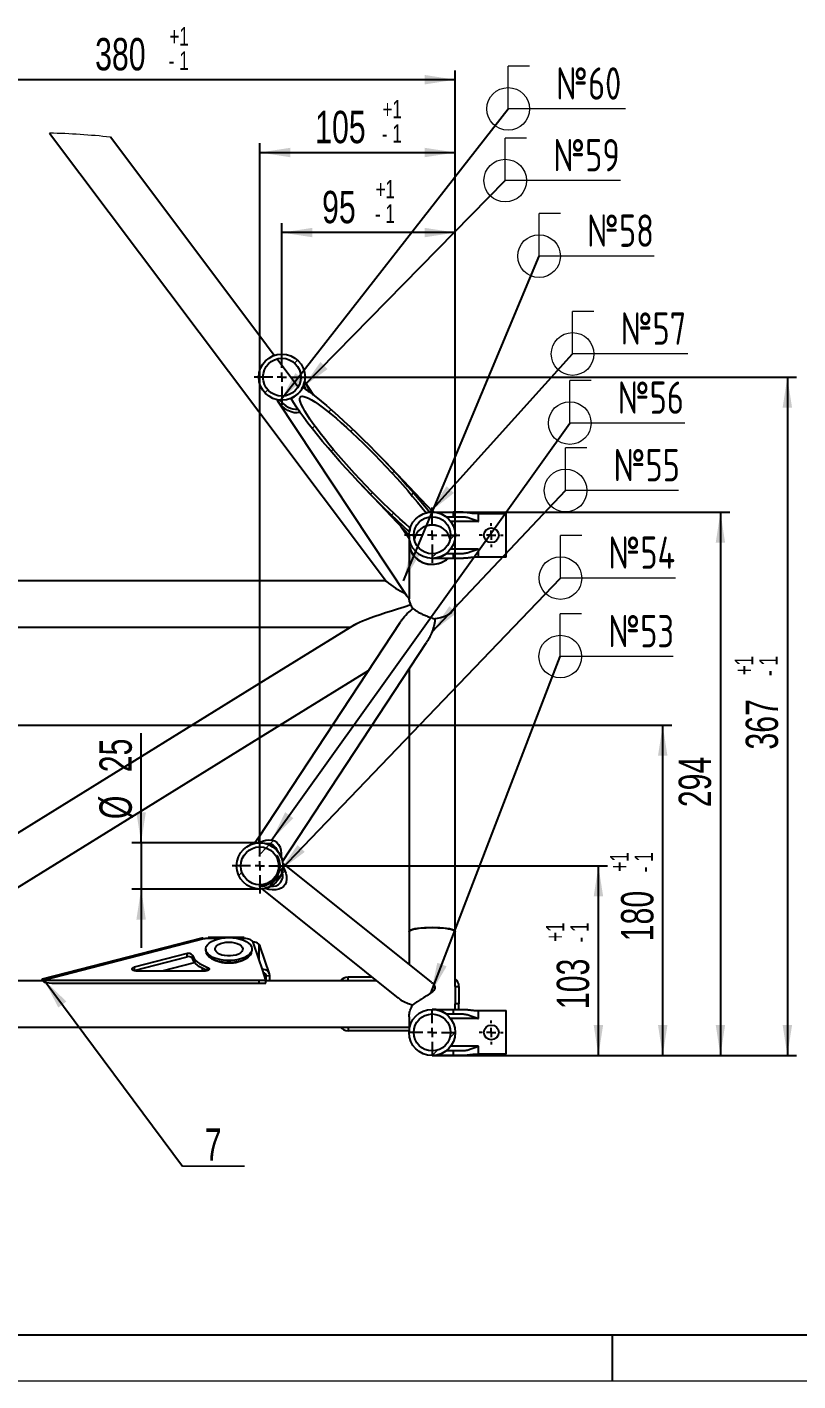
# Model space of a CAD drawing. Header units: millimetres. Extents: x -1160 to 841, y -1082 to 594.
# Drawn here: x 567.4 to 650.9, y 0 to 146.5 of the extents above; entities that cross this region are included whole.
import ezdxf

# ---------------------------------------------------------------- set-up
doc = ezdxf.new("R2010")
doc.units = ezdxf.units.MM
doc.layers.add('FORMAT', color=7, linetype='Continuous')
doc.layers.add('ОСЕВЫЕ', color=7, linetype='Continuous')
doc.styles.add('SLDTEXTSTYLE0', font='TXT', dxfattribs={"width": 0.7, "bigfont": 'bigfont'})
doc.styles.add('SLDTEXTSTYLE1', font='TXT', dxfattribs={"width": 0.7})
doc.dimstyles.new('SLDDIMSTYLE0', dxfattribs={"dimtxt": 3.5, "dimasz": 3.302, "dimexe": 0, "dimexo": 0.0625, "dimgap": 0.875, "dimtad": 1, "dimdec": 0, "dimlfac": 5, "dimrnd": 1e-09, "dimzin": 12, "dimdsep": 46, "dimtxsty": 'SLDTEXTSTYLE1', "dimsah": 1, "dimcen": 0.09, "dimadec": 0, "dimazin": 3, "dimtfac": 1, "dimtdec": 0, "dimtofl": 0, "dimtmove": 0, "dimatfit": 3, "dimfxl": 0, "dimfrac": 2, "dimtolj": 1, "dimtzin": 12, "dimarcsym": 0})
doc.dimstyles.new('SLDDIMSTYLE2', dxfattribs={"dimtxt": 3.5, "dimasz": 3.302, "dimexe": 0, "dimexo": 0.0625, "dimgap": 0.875, "dimtad": 1, "dimdec": 0, "dimlfac": 5, "dimrnd": 1e-09, "dimzin": 12, "dimdsep": 46, "dimtxsty": 'SLDTEXTSTYLE1', "dimsah": 1, "dimcen": 0.09, "dimadec": 0, "dimazin": 3, "dimtfac": 1, "dimtdec": 0, "dimtmove": 0, "dimatfit": 0, "dimfxl": 0, "dimfrac": 2, "dimtolj": 1, "dimtzin": 12, "dimarcsym": 0})
doc.dimstyles.new('SLDDIMSTYLE27', dxfattribs={"dimtxt": 3.5, "dimasz": 3.302, "dimexe": 0, "dimexo": 0.0625, "dimgap": 0.875, "dimtad": 1, "dimdec": 0, "dimlfac": 5, "dimrnd": 1e-09, "dimzin": 12, "dimdsep": 46, "dimtxsty": 'SLDTEXTSTYLE1', "dimsah": 1, "dimcen": 0.09, "dimadec": 0, "dimazin": 3, "dimtol": 1, "dimtp": 1, "dimtm": 1, "dimtfac": 1, "dimtdec": 0, "dimtofl": 0, "dimtmove": 0, "dimatfit": 3, "dimfxl": 0, "dimfrac": 2, "dimtolj": 1, "dimtzin": 12, "dimarcsym": 0})
doc.dimstyles.new('SLDDIMSTYLE3', dxfattribs={"dimtxt": 0.18, "dimasz": 3.302, "dimexe": 0, "dimexo": 0.0625, "dimgap": 0, "dimtad": 0, "dimtih": 1, "dimtoh": 1, "dimdec": 0, "dimrnd": 1e-09, "dimzin": 0, "dimdsep": 46, "dimtxsty": 'Standard', "dimsah": 1, "dimcen": 0.09, "dimadec": 0, "dimazin": 0, "dimtfac": 3.302, "dimtdec": 0, "dimtofl": 0, "dimtmove": 0, "dimatfit": 3, "dimfxl": 0, "dimfrac": 2, "dimtolj": 1, "dimtzin": 0, "dimarcsym": 0})
doc.dimstyles.new('SLDDIMSTYLE4', dxfattribs={"dimtxt": 0.18, "dimasz": 3.302, "dimexe": 0, "dimexo": 0.0625, "dimgap": 0, "dimtad": 0, "dimtih": 1, "dimtoh": 1, "dimdec": 0, "dimrnd": 1e-09, "dimzin": 0, "dimdsep": 46, "dimtxsty": 'Standard', "dimsah": 1, "dimcen": 0.09, "dimadec": 0, "dimazin": 0, "dimtfac": 3.302, "dimtdec": 0, "dimtofl": 0, "dimtmove": 0, "dimatfit": 3, "dimfxl": 0, "dimfrac": 2, "dimtolj": 1, "dimtzin": 0, "dimarcsym": 0})

# ---------------------------------------------------------------- blocks, each defined once
blk = doc.blocks.new('SW_HATCH_6')
at = {"color": 0, "linetype": 'Continuous', "lineweight": 18}
for p, q in [((-16.8, 73), (-16.49, 73.32)), ((-20.02, 69.78), (-19.7, 70.1)), ((-13.13, 67.69), (-12.85, 67.97)), ((-14.9, 65.92), (-14.62, 66.2)), ((-10.73, 65.6), (-10.5, 65.83)), ((-12.87, 63.46), (-12.64, 63.69)), ((-6.25, 61.1), (-6.04, 61.31)), ((-8.57, 58.78), (-8.36, 58.99)), ((-4.14, 58.72), (-3.92, 58.95)), ((-6.32, 56.54), (-6.09, 56.77)), ((0.03, 53.91), (0.58, 54.47)), ((-2.01, 51.88), (-1.45, 52.43)), ((-73.61, 34.15), (-73.23, 34.53)), ((-76.87, 30.9), (-76.35, 31.42)), ((-76.35, 31.42), (-75.97, 31.79)), ((-85.56, 22.21), (-84.76, 23)), ((-20.68, 19.74), (-19.77, 20.65)), ((-19.88, 20.53), (-19.54, 20.87)), ((-19.44, 20.97), (-19.08, 21.33)), ((-22.85, 17.56), (-22.5, 17.91)), ((-19.64, 16.28), (-18.26, 17.66)), ((-18.14, 17.78), (-17.84, 18.08)), ((-19.81, 16.12), (-19.64, 16.28)), ((-74.04, 2.3), (-73.14, 3.19)), ((0, 0), (0.59, 0.59)), ((-1.92, -1.92), (-1.33, -1.33)), ((-108.92, -14.63), (-107.62, -13.33))]:
    blk.add_line(p, q, dxfattribs=at)
blk = doc.blocks.new('_D_79')
at = {"layer": 'FORMAT'}
for p, q in [((595, 111.6), (595, 125.24)), ((613.76, 87.02), (613.76, 125.24)), ((613.76, 124.24), (595, 124.24))]:
    blk.add_line(p, q, dxfattribs=at)
for points in [[(595, 124.24), (598.3, 123.73), (598.3, 124.75)], [(613.76, 124.24), (610.46, 124.75), (610.46, 123.73)]]:
    blk.add_solid(points, dxfattribs=at)
at = {"layer": 'FORMAT', "attachment_point": 1, "style": 'SLDTEXTSTYLE1'}
for s, insert, char_height in [('+', (605.14, 129.93), 2), ('1', (606.2, 129.93), 2), ('95', (599.35, 128.75), 3.5), ('-', (605.07, 127.29), 2), ('1', (606.2, 127.29), 2)]:
    blk.add_mtext(s, dxfattribs=dict(at, insert=insert, char_height=char_height))
blk = doc.blocks.new('_D_80')
at = {"layer": 'FORMAT'}
for p, q in [((592.6, 58.72), (592.6, 133.9)), ((613.76, 87.02), (613.76, 133.9)), ((592.6, 132.9), (613.76, 132.9))]:
    blk.add_line(p, q, dxfattribs=at)
for points in [[(592.6, 132.9), (595.9, 132.39), (595.9, 133.41)], [(613.76, 132.9), (610.46, 133.41), (610.46, 132.39)]]:
    blk.add_solid(points, dxfattribs=at)
at = {"layer": 'FORMAT', "attachment_point": 1, "style": 'SLDTEXTSTYLE1'}
for s, insert, char_height in [('+', (605.88, 138.59), 2), ('1', (606.95, 138.59), 2), ('105', (598.6, 137.41), 3.5), ('-', (605.81, 135.95), 2), ('1', (606.95, 135.95), 2)]:
    blk.add_mtext(s, dxfattribs=dict(at, insert=insert, char_height=char_height))
blk = doc.blocks.new('_D_81')
at = {"layer": 'FORMAT'}
for p, q in [((537.55, 73.93), (537.55, 141.78)), ((613.76, 140.78), (537.55, 140.78)), ((613.76, 87.02), (613.76, 141.78))]:
    blk.add_line(p, q, dxfattribs=at)
for points in [[(537.55, 140.78), (540.85, 140.27), (540.85, 141.29)], [(613.76, 140.78), (610.46, 141.29), (610.46, 140.27)]]:
    blk.add_solid(points, dxfattribs=at)
at = {"layer": 'FORMAT', "attachment_point": 1, "style": 'SLDTEXTSTYLE1'}
for s, insert, char_height in [('380', (574.78, 145.29), 3.5), ('+', (582.82, 146.47), 2), ('1', (583.88, 146.47), 2), ('1', (583.88, 143.84), 2), ('-', (582.74, 143.84), 2)]:
    blk.add_mtext(s, dxfattribs=dict(at, insert=insert, char_height=char_height))
blk = doc.blocks.new('_D_82')
at = {"layer": 'FORMAT'}
for p, q in [((579.76, 58.22), (579.76, 70.08)), ((592.6, 58.22), (578.76, 58.22)), ((579.76, 58.22), (579.76, 53.22)), ((592.6, 53.22), (578.76, 53.22)), ((579.76, 53.22), (579.76, 46.87))]:
    blk.add_line(p, q, dxfattribs=at)
for points in [[(579.76, 58.22), (580.27, 61.52), (579.25, 61.52)], [(579.76, 53.22), (579.25, 49.92), (580.27, 49.92)]]:
    blk.add_solid(points, dxfattribs=at)
at = {"layer": 'FORMAT', "char_height": 3.5, "attachment_point": 1, "rotation": 90, "style": 'SLDTEXTSTYLE1'}
for s, insert in [('25', (575.25, 65.85)), ('%%c', (575.25, 60.78))]:
    blk.add_mtext(s, dxfattribs=dict(at, insert=insert))
blk = doc.blocks.new('_D_83')
at = {"layer": 'FORMAT'}
for p, q in [((598, 108.6), (650.71, 108.6)), ((649.71, 108.6), (649.71, 35.2)), ((613.52, 35.2), (650.71, 35.2))]:
    blk.add_line(p, q, dxfattribs=at)
for points in [[(649.71, 108.6), (649.2, 105.29), (650.22, 105.29)], [(649.71, 35.2), (650.22, 38.5), (649.2, 38.5)]]:
    blk.add_solid(points, dxfattribs=at)
at = {"layer": 'FORMAT', "attachment_point": 1, "rotation": 90, "style": 'SLDTEXTSTYLE1'}
for s, insert, char_height in [('1', (644.02, 77.4), 2), ('1', (646.66, 77.4), 2), ('+', (644.02, 76.34), 2), ('-', (646.66, 76.27), 2), ('367', (645.2, 68.3), 3.5)]:
    blk.add_mtext(s, dxfattribs=dict(at, insert=insert, char_height=char_height))
blk = doc.blocks.new('_D_84')
at = {"layer": 'FORMAT'}
for p, q in [((540.55, 70.93), (637.22, 70.93)), ((636.22, 35.2), (636.22, 70.93)), ((614.6, 35.2), (637.22, 35.2))]:
    blk.add_line(p, q, dxfattribs=at)
for points in [[(636.22, 70.93), (635.71, 67.63), (636.73, 67.63)], [(636.22, 35.2), (636.73, 38.5), (635.71, 38.5)]]:
    blk.add_solid(points, dxfattribs=at)
at = {"layer": 'FORMAT', "attachment_point": 1, "rotation": 90, "style": 'SLDTEXTSTYLE1'}
for s, insert, char_height in [('1', (630.53, 56.16), 2), ('+', (630.53, 55.09), 2), ('1', (633.17, 56.16), 2), ('-', (633.17, 55.02), 2), ('180', (631.71, 47.56), 3.5)]:
    blk.add_mtext(s, dxfattribs=dict(at, insert=insert, char_height=char_height))
blk = doc.blocks.new('_D_85')
at = {"layer": 'FORMAT'}
for p, q in [((595.6, 55.72), (630.26, 55.72)), ((629.26, 35.2), (629.26, 55.72)), ((613.52, 35.2), (630.26, 35.2))]:
    blk.add_line(p, q, dxfattribs=at)
for points in [[(629.26, 55.72), (628.75, 52.42), (629.77, 52.42)], [(629.26, 35.2), (629.77, 38.5), (628.75, 38.5)]]:
    blk.add_solid(points, dxfattribs=at)
at = {"layer": 'FORMAT', "attachment_point": 1, "rotation": 90, "style": 'SLDTEXTSTYLE1'}
for s, insert, char_height in [('1', (623.57, 48.57), 2), ('+', (623.57, 47.5), 2), ('1', (626.21, 48.57), 2), ('-', (626.21, 47.43), 2), ('103', (624.75, 40.22), 3.5)]:
    blk.add_mtext(s, dxfattribs=dict(at, insert=insert, char_height=char_height))
blk = doc.blocks.new('_D_86')
at = {"layer": 'FORMAT'}
for p, q in [((611.26, 94), (643.47, 94)), ((642.47, 94), (642.47, 35.2)), ((611.26, 35.2), (643.47, 35.2))]:
    blk.add_line(p, q, dxfattribs=at)
for points in [[(642.47, 94), (641.96, 90.69), (642.97, 90.69)], [(642.47, 35.2), (642.97, 38.5), (641.96, 38.5)]]:
    blk.add_solid(points, dxfattribs=at)
at = {"layer": 'FORMAT', "insert": (637.95, 62.07), "char_height": 3.5, "attachment_point": 1, "rotation": 90, "style": 'SLDTEXTSTYLE1'}
blk.add_mtext('294', dxfattribs=at)
blk = doc.blocks.new('SW_NOTE_38')
at = {"color": 0, "linetype": 'Continuous', "lineweight": 0}
for p, q in [((0, 0), (6.72, 0)), ((6.72, 0), (0, 0)), ((0, 0), (6.72, 0)), ((6.72, 0), (0, 0)), ((0, 0), (6.72, 0)), ((6.72, 0), (0, 0))]:
    blk.add_line(p, q, dxfattribs=at)
at = {"color": 0, "linetype": 'Continuous', "lineweight": 0, "insert": (3.33, 4.1), "char_height": 3.5, "attachment_point": 2, "style": 'SLDTEXTSTYLE1'}
blk.add_mtext('7', dxfattribs=at)
blk = doc.blocks.new('SW_CENTERMARKSYMBOL_10')
at = {"layer": 'FORMAT', "color": 0}
for p, q in [((0, 1), (0, 3)), ((-1, 0), (-3, 0)), ((0, 0), (-0.5, 0)), ((0, 0), (0, 0.5)), ((0, 0), (0, -0.5)), ((0, 0), (0.5, 0)), ((1, 0), (3, 0)), ((0, -1), (0, -3))]:
    blk.add_line(p, q, dxfattribs=at)
blk = doc.blocks.new('SW_CENTERMARKSYMBOL_11')
at = {"layer": 'FORMAT', "color": 0}
for p, q in [((0, 1), (0, 3)), ((-1, 0), (-3, 0)), ((0, 0), (-0.5, 0)), ((0, 0), (0, 0.5)), ((0, 0), (0, -0.5)), ((0, 0), (0.5, 0)), ((1, 0), (3, 0)), ((0, -1), (0, -3))]:
    blk.add_line(p, q, dxfattribs=at)
blk = doc.blocks.new('SW_CENTERMARKSYMBOL_13')
at = {"layer": 'FORMAT', "color": 0}
for p, q in [((0, 1), (0, 3)), ((-1, 0), (-3, 0)), ((0, 0), (-0.5, 0)), ((0, 0), (0, 0.5)), ((0, 0), (0, -0.5)), ((0, 0), (0.5, 0)), ((1, 0), (3, 0)), ((0, -1), (0, -3))]:
    blk.add_line(p, q, dxfattribs=at)
blk = doc.blocks.new('SW_CENTERMARKSYMBOL_14')
at = {"layer": 'FORMAT', "color": 0}
for p, q in [((0, 1), (0, 2.5)), ((-1, 0), (-2.5, 0)), ((0, 0), (-0.5, 0)), ((0, 0), (0, 0.5)), ((0, 0), (0, -0.5)), ((0, 0), (0.5, 0)), ((1, 0), (2.5, 0)), ((0, -1), (0, -2.5))]:
    blk.add_line(p, q, dxfattribs=at)
blk = doc.blocks.new('SW_CENTERMARKSYMBOL_15')
at = {"layer": 'FORMAT', "color": 0}
for p, q in [((-1, 0), (-1.3, 0)), ((0, 0), (-0.5, 0)), ((0, 1), (0, 1.3)), ((0, 0), (0, 0.5)), ((0, 0), (0, -0.5)), ((0, 0), (0.5, 0)), ((1, 0), (1.3, 0)), ((0, -1), (0, -1.3))]:
    blk.add_line(p, q, dxfattribs=at)
blk = doc.blocks.new('SW_CENTERMARKSYMBOL_16')
at = {"layer": 'FORMAT', "color": 0}
for p, q in [((-1, 0), (-1.3, 0)), ((0, 0), (-0.5, 0)), ((0, 1), (0, 1.3)), ((0, 0), (0, 0.5)), ((0, 0), (0, -0.5)), ((0, 0), (0.5, 0)), ((1, 0), (1.3, 0)), ((0, -1), (0, -1.3))]:
    blk.add_line(p, q, dxfattribs=at)
blk = doc.blocks.new('SW_WELDSYMBOL_57')
at = {"color": 0, "linetype": 'Continuous', "lineweight": 0}
for p, q in [((0, 0), (0, 4.61)), ((2.31, 4.61), (0, 4.61)), ((12.23, 0), (0, 0))]:
    blk.add_line(p, q, dxfattribs=at)
blk.add_circle((0, 0), 2.31, dxfattribs=at)
at = {"color": 0, "linetype": 'Continuous', "lineweight": 0, "insert": (5.2, 4.5), "char_height": 3.5, "attachment_point": 1, "style": 'SLDTEXTSTYLE0'}
blk.add_mtext('\\M+1878253', dxfattribs=at)
blk = doc.blocks.new('SW_WELDSYMBOL_58')
at = {"color": 0, "linetype": 'Continuous', "lineweight": 0}
for p, q in [((0, 0), (0, 4.61)), ((2.31, 4.61), (0, 4.61)), ((12.47, 0), (0, 0))]:
    blk.add_line(p, q, dxfattribs=at)
blk.add_circle((0, 0), 2.31, dxfattribs=at)
at = {"color": 0, "linetype": 'Continuous', "lineweight": 0, "insert": (5.2, 4.5), "char_height": 3.5, "attachment_point": 1, "style": 'SLDTEXTSTYLE0'}
blk.add_mtext('\\M+1878254', dxfattribs=at)
blk = doc.blocks.new('SW_WELDSYMBOL_59')
at = {"color": 0, "linetype": 'Continuous', "lineweight": 0}
for p, q in [((0, 0), (0, 4.61)), ((2.31, 4.61), (0, 4.61)), ((12.23, 0), (0, 0))]:
    blk.add_line(p, q, dxfattribs=at)
blk.add_circle((0, 0), 2.31, dxfattribs=at)
at = {"color": 0, "linetype": 'Continuous', "lineweight": 0, "insert": (5.2, 4.5), "char_height": 3.5, "attachment_point": 1, "style": 'SLDTEXTSTYLE0'}
blk.add_mtext('\\M+1878255', dxfattribs=at)
blk = doc.blocks.new('SW_WELDSYMBOL_60')
at = {"color": 0, "linetype": 'Continuous', "lineweight": 0}
for p, q in [((0, 0), (0, 4.61)), ((2.31, 4.61), (0, 4.61)), ((12.47, 0), (0, 0))]:
    blk.add_line(p, q, dxfattribs=at)
blk.add_circle((0, 0), 2.31, dxfattribs=at)
at = {"color": 0, "linetype": 'Continuous', "lineweight": 0, "insert": (5.2, 4.5), "char_height": 3.5, "attachment_point": 1, "style": 'SLDTEXTSTYLE0'}
blk.add_mtext('\\M+1878256', dxfattribs=at)
blk = doc.blocks.new('SW_WELDSYMBOL_61')
at = {"color": 0, "linetype": 'Continuous', "lineweight": 0}
for p, q in [((0, 0), (0, 4.61)), ((2.31, 4.61), (0, 4.61)), ((12.47, 0), (0, 0))]:
    blk.add_line(p, q, dxfattribs=at)
blk.add_circle((0, 0), 2.31, dxfattribs=at)
at = {"color": 0, "linetype": 'Continuous', "lineweight": 0, "insert": (5.2, 4.5), "char_height": 3.5, "attachment_point": 1, "style": 'SLDTEXTSTYLE0'}
blk.add_mtext('\\M+1878257', dxfattribs=at)
blk = doc.blocks.new('SW_WELDSYMBOL_62')
at = {"color": 0, "linetype": 'Continuous', "lineweight": 0}
for p, q in [((0, 0), (0, 4.61)), ((2.31, 4.61), (0, 4.61)), ((12.72, 0), (0, 0))]:
    blk.add_line(p, q, dxfattribs=at)
blk.add_circle((0, 0), 2.31, dxfattribs=at)
at = {"color": 0, "linetype": 'Continuous', "lineweight": 0, "insert": (5.2, 4.5), "char_height": 3.5, "attachment_point": 1, "style": 'SLDTEXTSTYLE0'}
blk.add_mtext('\\M+1878260', dxfattribs=at)
blk = doc.blocks.new('SW_WELDSYMBOL_63')
at = {"color": 0, "linetype": 'Continuous', "lineweight": 0}
for p, q in [((0, 0), (0, 4.61)), ((2.31, 4.61), (0, 4.61)), ((12.47, 0), (0, 0))]:
    blk.add_line(p, q, dxfattribs=at)
blk.add_circle((0, 0), 2.31, dxfattribs=at)
at = {"color": 0, "linetype": 'Continuous', "lineweight": 0, "insert": (5.2, 4.5), "char_height": 3.5, "attachment_point": 1, "style": 'SLDTEXTSTYLE0'}
blk.add_mtext('\\M+1878258', dxfattribs=at)
blk = doc.blocks.new('SW_WELDSYMBOL_64')
at = {"color": 0, "linetype": 'Continuous', "lineweight": 0}
for p, q in [((0, 0), (0, 4.61)), ((2.31, 4.61), (0, 4.61)), ((12.47, 0), (0, 0))]:
    blk.add_line(p, q, dxfattribs=at)
blk.add_circle((0, 0), 2.31, dxfattribs=at)
at = {"color": 0, "linetype": 'Continuous', "lineweight": 0, "insert": (5.2, 4.5), "char_height": 3.5, "attachment_point": 1, "style": 'SLDTEXTSTYLE0'}
blk.add_mtext('\\M+1878259', dxfattribs=at)

msp = doc.modelspace()

# ---------------------------------------------------------------- linework, layer by layer
at = {"color": 7, "linetype": 'Continuous', "lineweight": 25}
for p, q in [((569.860014, 134.994699), (592.500481, 104.866737)), ((592.500481, 113.189594), (576.437756, 134.564472)), ((594.17865, 110.956436), (592.500481, 113.189594)), ((596.752629, 107.531203), (594.465729, 110.574406)), ((598.469397, 106.619905), (597.528323, 108.039681)), ((594.527647, 106.050731), (608.501968, 84.968029)), ((592.500481, 104.866737), (606.316408, 86.481701)), ((611.36094, 94.003342), (606.20943, 99.420495)), ((603.60069, 96.939672), (608.762345, 91.511871)), ((611.262283, 93.995057), (613.521322, 93.995057)), ((613.521322, 93.995057), (613.521322, 93.495057)), ((614.603981, 93.995057), (613.521322, 93.995057)), ((616.262278, 93.861083), (619.262275, 93.861083)), ((619.262275, 89.129032), (619.262275, 93.861083)), ((608.762273, 91.091282), (607.842049, 92.479603)), ((612.762293, 93.495057), (613.521322, 93.495057)), ((613.521322, 93.495057), (614.603981, 93.495057)), ((608.762273, 91.495059), (608.762273, 90.699)), ((608.762273, 90.699), (608.762273, 85.749472)), ((613.521322, 89.495058), (612.762293, 89.495058)), ((613.521322, 89.495058), (613.521322, 88.995059)), ((614.603981, 89.495058), (613.521322, 89.495058)), ((613.521322, 88.995059), (611.262283, 88.995059)), ((614.603981, 88.995059), (613.521322, 88.995059)), ((613.762292, 84.061591), (613.762292, 88.995059)), ((619.262275, 89.129032), (616.262278, 89.129032)), ((592.500481, 86.561592), (551.27835, 86.561592)), ((606.256375, 86.561592), (592.500481, 86.561592)), ((613.762292, 48.60851), (613.762292, 84.061591)), ((613.762292, 83.037098), (613.762292, 84.061591)), ((551.27835, 81.56159), (592.500481, 81.56159)), ((607.758364, 82.013173), (592.500481, 58.840535)), ((602.867505, 81.811212), (592.500481, 75.402514)), ((592.500481, 81.56159), (602.463707, 81.56159)), ((595.058867, 56.179838), (610.665378, 79.881952)), ((592.500481, 69.524275), (604.364034, 76.858102)), ((608.762273, 76.991652), (608.762273, 48.60851)), ((592.500481, 75.402514), (551.27835, 49.919753)), ((551.27835, 44.041513), (592.500481, 69.524275)), ((592.500481, 58.840535), (592.081818, 58.204697)), ((592.500481, 58.742766), (592.500481, 58.840535)), ((592.500481, 58.742766), (592.500481, 58.274148)), ((592.500481, 58.274148), (592.500481, 58.218573)), ((592.547986, 58.220039), (592.500481, 58.218573)), ((594.941243, 56.598268), (594.918451, 56.659226)), ((611.200175, 43.143885), (595.094189, 56.031237)), ((595.100972, 55.677496), (595.099029, 55.762885)), ((592.500481, 53.685485), (592.897603, 53.704642)), ((592.833635, 53.229432), (607.586488, 41.424797)), ((608.762273, 48.60851), (608.762273, 45.094584)), ((613.762292, 43.471275), (613.762292, 48.60851)), ((586.347779, 47.900055), (569.063052, 43.455414)), ((590.915152, 47.980617), (587.00436, 47.980617)), ((587.00436, 47.873436), (587.00436, 47.980617)), ((590.915152, 47.980617), (590.915152, 47.873436)), ((592.500481, 47.263823), (592.500481, 45.658837)), ((593.646893, 44.056616), (592.660495, 47.015802)), ((584.727773, 46.225784), (578.993651, 44.751297)), ((578.993651, 44.404886), (584.727773, 45.879374)), ((586.762282, 46.719847), (586.762282, 46.546642)), ((587.221035, 45.824955), (587.38434, 45.709483)), ((591.140219, 45.709483), (591.303524, 45.824955)), ((591.762277, 46.546642), (591.762277, 46.719847)), ((578.993651, 44.404886), (578.976592, 44.400231)), ((579.17659, 44.373439), (586.732456, 44.373439)), ((582.043406, 44.373439), (585.554728, 45.276348)), ((586.364075, 44.648592), (586.364075, 44.373439)), ((593.262288, 43.37344), (592.887947, 44.496457)), ((569.108698, 43.288885), (551.27835, 43.288885)), ((568.988201, 43.406038), (569.262287, 43.139569)), ((569.262287, 43.139569), (569.262287, 43.37344)), ((569.262287, 43.37344), (592.500481, 43.37344)), ((569.262287, 43.139569), (570.079848, 43.02703)), ((570.079848, 43.02703), (592.500481, 43.02703)), ((592.500481, 43.37344), (592.500481, 43.02703)), ((592.500481, 43.37344), (593.262288, 43.37344)), ((592.500481, 43.02703), (593.262288, 43.02703)), ((593.262288, 43.02703), (593.262288, 43.37344)), ((605.256852, 43.288885), (593.262288, 43.288885)), ((593.282506, 43.288885), (593.282506, 43.836514)), ((593.677053, 43.288885), (593.677053, 43.869398)), ((602.162286, 43.288885), (602.162286, 43.68888)), ((604.756948, 43.68888), (602.162286, 43.68888)), ((613.762292, 42.688881), (613.762292, 43.488882)), ((613.762292, 42.688881), (613.762292, 40.80166)), ((614.162287, 42.688881), (614.162287, 40.788881)), ((611.262283, 40.200667), (613.521322, 40.200667)), ((612.762293, 39.700667), (613.521322, 39.700667)), ((613.521322, 40.200667), (613.521322, 39.700667)), ((613.521322, 40.200667), (614.603981, 40.200667)), ((613.521322, 39.700667), (614.603981, 39.700667)), ((613.762292, 40.200667), (613.762292, 40.788881)), ((614.162287, 40.788881), (613.762292, 40.788881)), ((614.162287, 40.200667), (614.162287, 40.788881)), ((616.262278, 40.066693), (619.262275, 40.066693)), ((619.262275, 35.334645), (619.262275, 40.066693)), ((551.27835, 38.288884), (592.500481, 38.288884)), ((592.500481, 38.288884), (608.762273, 38.288884)), ((602.162286, 38.288884), (602.162286, 37.888883)), ((608.762273, 39.408056), (608.762273, 37.700669)), ((608.762273, 37.888883), (602.162286, 37.888883)), ((613.521322, 35.200672), (611.262283, 35.200672)), ((613.521322, 35.700671), (612.762293, 35.700671)), ((613.521322, 35.700671), (613.521322, 35.200672)), ((614.603981, 35.700671), (613.521322, 35.700671)), ((614.603981, 35.200672), (613.521322, 35.200672)), ((619.262275, 35.334645), (616.262278, 35.334645)), ((20, 5), (836, 5))]:
    msp.add_line(p, q, dxfattribs=at)
at = {"color": 8, "linetype": 'Continuous', "lineweight": 25}
for p, q in [((616.262278, 92.995058), (616.262278, 93.861083)), ((616.262278, 92.995058), (613.262281, 92.995058)), ((616.262278, 89.995058), (613.262281, 89.995058)), ((616.262278, 89.129032), (616.262278, 89.995058)), ((586.547014, 47.818081), (569.262287, 43.37344)), ((588.29951, 47.873436), (587.00436, 47.873436)), ((590.915152, 47.873436), (590.22505, 47.873436)), ((592.500481, 45.658837), (591.90155, 47.455637)), ((584.727773, 45.879374), (584.727773, 46.225784)), ((585.306308, 46.077518), (585.306308, 45.731108)), ((592.887947, 44.496457), (592.500481, 45.658837)), ((578.993651, 44.751297), (578.993651, 44.404886)), ((586.962446, 44.409804), (586.962446, 44.737075)), ((593.223318, 44.014065), (593.282506, 43.836514)), ((593.282506, 43.836514), (593.677053, 43.869398)), ((613.762292, 42.688881), (614.162287, 42.688881)), ((616.262278, 39.200668), (616.262278, 40.066693)), ((616.262278, 39.200668), (613.262281, 39.200668)), ((616.262278, 36.200671), (613.262281, 36.200671)), ((616.262278, 35.334645), (616.262278, 36.200671))]:
    msp.add_line(p, q, dxfattribs=at)
at = {"color": 7, "linetype": 'Continuous', "lineweight": 25, "flags": 128}
for points in [[(597.245511, 107.495449), (597.687253, 107.196089), (598.168263, 106.847691), (598.685917, 106.452147), (599.237391, 106.011611), (599.819693, 105.528477), (600.429663, 105.005373), (601.063964, 104.445144), (601.719162, 103.85084), (602.391693, 103.225691), (603.077897, 102.573098), (603.774032, 101.896612), (604.476318, 101.199908), (605.18094, 100.48678), (605.88406, 99.761106), (606.581864, 99.026833), (607.270536, 98.287953), (607.946333, 97.548486), (608.605608, 96.812458), (609.244737, 96.083866), (609.860286, 95.366676), (610.44887, 94.664787), (611.007294, 93.982018)], [(596.988317, 104.760925), (596.668717, 104.722313), (596.33064, 104.75069), (595.983824, 104.845235), (595.638296, 105.003223), (595.303997, 105.220097), (594.990584, 105.489604), (594.707081, 105.803972), (594.461676, 106.154133)], [(608.791265, 91.874666), (608.137426, 92.466689), (607.465991, 93.089787), (606.780633, 93.740575), (606.085071, 94.415508), (605.383071, 95.110918), (604.678497, 95.823021), (603.97515, 96.547945), (603.276858, 97.281746), (602.587411, 98.020433), (601.910588, 98.759989), (601.250049, 99.496393), (600.609383, 100.225635), (599.992081, 100.943748), (599.401507, 101.646833), (598.840877, 102.331061), (598.313221, 102.992712), (597.821411, 103.628184), (597.368142, 104.234023), (596.955868, 104.806934), (596.586832, 105.343801), (596.263036, 105.841702), (595.986244, 106.297931)], [(608.886823, 92.274303), (608.335337, 92.755021), (607.762822, 93.26898), (607.172808, 93.81303), (606.568894, 94.383837), (605.954799, 94.977905), (605.334267, 95.591591), (604.711088, 96.221141), (604.089102, 96.862693), (603.472122, 97.512318), (602.863917, 98.166032), (602.268228, 98.819832), (601.688692, 99.469714), (601.128861, 100.111694), (600.592169, 100.741838), (600.081894, 101.356287), (599.601182, 101.951273), (599.152967, 102.523152), (598.740002, 103.068419), (598.364803, 103.583736), (598.029682, 104.065943), (597.736677, 104.512085), (597.487613, 104.919429), (597.28398, 105.28548), (597.127053, 105.607995), (597.017786, 105.884997), (596.956846, 106.11479), (596.944603, 106.295962), (596.981129, 106.427409), (597.06622, 106.508322), (597.19933, 106.538206), (597.379657, 106.516877), (597.606107, 106.444466), (597.877261, 106.321418), (598.191485, 106.148486), (598.546848, 105.926729), (598.941168, 105.657507), (599.372026, 105.342468), (599.836787, 104.983546), (600.332603, 104.582934), (600.856444, 104.143092), (601.405081, 103.666712), (601.975164, 103.156717), (602.563199, 102.616225), (603.165588, 102.048553), (603.778633, 101.45718), (604.398581, 100.845726), (605.021629, 100.21794), (605.643973, 99.577664), (606.261787, 98.928828), (606.87128, 98.275403), (607.468733, 97.621394), (608.050451, 96.97081), (608.612928, 96.327634), (609.152683, 95.695807), (609.666404, 95.079203), (610.150942, 94.481601), (610.603365, 93.906657)], [(596.988317, 104.760925), (596.859643, 104.944405), (596.735796, 105.123822)], [(608.762273, 90.699), (608.782539, 90.400608), (608.871874, 90.011091), (609.029969, 89.641367), (609.252295, 89.30207), (609.532437, 89.002959), (609.862336, 88.752641), (610.232529, 88.558315), (610.632333, 88.425572), (611.050257, 88.358234), (611.474308, 88.358234), (611.892232, 88.425572), (612.292036, 88.558315), (612.662229, 88.752641), (612.983307, 88.995059)], [(606.193861, 86.561592), (606.206712, 86.572607), (606.23227, 86.593665)], [(602.867505, 81.811212), (602.914521, 81.839351), (603.122112, 81.949563), (603.39373, 82.07639), (603.727242, 82.21883), (604.120025, 82.375766), (604.568979, 82.545961), (605.070576, 82.72808), (605.620894, 82.920687), (606.215581, 83.122267), (606.849941, 83.331237), (607.519039, 83.545951), (608.217558, 83.764721), (608.940038, 83.985828)], [(608.940038, 83.985828), (608.825549, 84.369854), (608.781084, 84.622599)], [(613.762292, 84.061591), (613.734349, 83.818392), (613.651213, 83.580623), (613.514694, 83.353598), (613.32787, 83.142389), (613.094911, 82.951714), (612.821016, 82.785831), (612.512287, 82.648448), (612.17564, 82.542629), (611.818585, 82.470743), (611.560783, 82.441507)], [(592.456409, 58.216403), (592.478308, 58.245401), (592.500481, 58.274148)], [(592.547986, 58.220039), (592.902896, 58.392976), (593.254611, 58.500813), (593.593559, 58.540629), (593.910524, 58.511333), (594.196877, 58.413724), (594.444832, 58.250455), (594.647655, 58.025972), (594.799813, 57.746379), (594.897172, 57.419286), (594.937083, 57.053582), (594.918451, 56.659226)], [(595.100972, 55.677496), (595.293483, 55.310403), (595.42782, 54.947518), (595.500704, 54.597644), (595.510384, 54.269294), (595.456609, 53.970425), (595.340702, 53.708307), (595.165452, 53.489296), (594.93514, 53.318713), (594.655344, 53.200702), (594.332859, 53.138129), (593.975529, 53.132508), (593.592009, 53.183983), (593.191632, 53.291295)], [(611.262283, 49.042634), (610.839781, 49.036388), (610.429439, 49.017833), (610.043034, 48.987506), (609.691724, 48.946272), (609.385595, 48.895328), (609.133467, 48.836128), (608.942565, 48.770378), (608.818397, 48.699973), (608.764538, 48.62694), (608.762273, 48.60851)], [(608.762273, 48.60851), (608.782539, 48.663656), (608.871874, 48.735635), (609.029969, 48.803954), (609.252295, 48.866658), (609.532437, 48.921929), (609.862336, 48.968188), (610.232529, 49.004094), (610.632333, 49.028627), (611.050257, 49.041067), (611.474308, 49.041067), (611.892232, 49.028627), (612.292036, 49.004094), (612.662229, 48.968188), (612.992129, 48.921929), (613.27227, 48.866658), (613.494596, 48.803954), (613.652691, 48.735635), (613.742027, 48.663656), (613.762292, 48.60851)], [(613.762292, 48.60851), (613.760027, 48.62694), (613.706168, 48.699973), (613.582, 48.770378), (613.391098, 48.836128), (613.138971, 48.895328), (612.832841, 48.946272), (612.481531, 48.987506), (612.095126, 49.017833), (611.684784, 49.036388), (611.262283, 49.042634)], [(588.839778, 47.951869), (589.26228, 47.969846), (589.684781, 47.951869), (590.095135, 47.898446), (590.481517, 47.811119), (590.832838, 47.692393), (591.138968, 47.545694), (591.391107, 47.37523), (591.582009, 47.18592), (591.706166, 46.983199), (591.760024, 46.772901), (591.742036, 46.561078), (591.6527, 46.353821), (591.494593, 46.157096), (591.272279, 45.97656), (590.992126, 45.817403), (590.662214, 45.684211), (590.292033, 45.580815), (589.892229, 45.510183), (589.474293, 45.474349), (589.050266, 45.474349), (588.632342, 45.510183), (588.232526, 45.580815), (587.862345, 45.684211), (587.532434, 45.817403), (587.252292, 45.97656), (587.029967, 46.157096), (586.871871, 46.353821), (586.782536, 46.561078), (586.764535, 46.772901), (586.818394, 46.983199), (586.942562, 47.18592), (587.133464, 47.37523), (587.385604, 47.545694), (587.691733, 47.692393), (588.043043, 47.811119), (588.429436, 47.898446), (588.839778, 47.951869)], [(588.939831, 47.452311), (589.26228, 47.469847), (589.584741, 47.452311), (589.892122, 47.400532), (590.170047, 47.316919), (590.405521, 47.205387), (590.587553, 47.071157), (590.707609, 46.920494), (590.760085, 46.76045), (590.742525, 46.59851), (590.655753, 46.442245), (590.503821, 46.298961), (590.293833, 46.175353), (590.035614, 46.077208), (589.741239, 46.00911), (589.424464, 45.974247), (589.100107, 45.974247), (588.783333, 46.00911), (588.488957, 46.077208), (588.230738, 46.175353), (588.020751, 46.298961), (587.868818, 46.442245), (587.782046, 46.59851), (587.764487, 46.76045), (587.816962, 46.920494), (587.937018, 47.071157), (588.119039, 47.205387), (588.354525, 47.316919), (588.632449, 47.400532), (588.939831, 47.452311)], [(591.90155, 47.455637), (591.857621, 47.540585), (591.784677, 47.620384), (591.684958, 47.692577), (591.561529, 47.754948), (591.418204, 47.80557), (591.259381, 47.842882), (591.089961, 47.865741), (590.915152, 47.873436)], [(585.306308, 46.077518), (585.386357, 45.879166), (585.506078, 45.68588), (585.664257, 45.499627), (585.85926, 45.322315), (586.089095, 45.155768), (586.351415, 45.001684), (586.643526, 44.861643), (586.962446, 44.737075)], [(586.962446, 44.390665), (586.643526, 44.515233), (586.351415, 44.655274), (586.089095, 44.809358), (585.85926, 44.975905), (585.664257, 45.153217), (585.506078, 45.339469), (585.386357, 45.532755), (585.306308, 45.731108)], [(586.762282, 46.546642), (586.764535, 46.493594), (586.818394, 46.283297), (586.942562, 46.080576), (587.133464, 45.891259), (587.385604, 45.720802), (587.691733, 45.574097), (588.043043, 45.455377), (588.429436, 45.368044), (588.839778, 45.314626), (589.26228, 45.296643)], [(589.26228, 45.296643), (589.684781, 45.314626), (590.095135, 45.368044), (590.481517, 45.455377), (590.832838, 45.574097), (591.138968, 45.720802), (591.391107, 45.891259), (591.582009, 46.080576), (591.706166, 46.283297), (591.760024, 46.493594), (591.762277, 46.546642)], [(579.17659, 44.373439), (579.045722, 44.384448), (578.929254, 44.416259), (578.840014, 44.465373), (578.787824, 44.526385), (578.778431, 44.592575), (578.81287, 44.656656), (578.88734, 44.711582), (578.993651, 44.751297)], [(586.962446, 44.737075), (587.052795, 44.693218), (587.111398, 44.637488), (587.132439, 44.575409), (587.113842, 44.513134), (587.057456, 44.456838), (586.968848, 44.412099), (586.856815, 44.383351), (586.732456, 44.373439)], [(569.262287, 43.37344), (569.223627, 43.40714), (569.185409, 43.432711), (569.148049, 43.449865), (569.111964, 43.458406), (569.077572, 43.458245), (569.045243, 43.449382), (569.015333, 43.431918), (568.988201, 43.406038)]]:
    msp.add_lwpolyline(points, dxfattribs=at)
at = {"color": 7, "linetype": 'Continuous', "lineweight": 25}
for centre, radius in [((595.000483, 108.59538), 2.499999), ((595.000484, 108.59538), 2.05), ((611.262274, 91.495057), 2.5), ((611.262275, 91.495052), 1.999999), ((617.66228, 91.495055), 0.799998), ((592.601346, 55.720611), 2.500001), ((592.601338, 55.720612), 2.05), ((611.262274, 37.70067), 2.5), ((611.262276, 37.700663), 1.999999), ((617.662279, 37.700665), 0.799998)]:
    msp.add_circle(centre, radius, dxfattribs=at)
at = {"color": 7, "linetype": 'Continuous', "lineweight": 18}
msp.add_arc((568.085839, 57.37066), 77.644312, 83.8249529, 88.69067519, dxfattribs=at)
at = {"color": 7, "linetype": 'Continuous', "lineweight": 25}
for centre, radius, start, end in [((595.000514, 108.595348), 2.499958, 293.22223244, 333.89822634), ((595.001577, 108.59506), 2.498862, 340.30654959, 349.52440159), ((594.907545, 106.294168), 2.848616, 19.98067334, 30.80450132), ((594.715868, 106.166332), 3.379621, 13.81928418, 35.74686084), ((586.567909, 91.353726), 19.355087, 53.80539467, 55.30599871), ((595.0005, 108.595476), 2.500097, 257.55390275, 266.7669662), ((596.636017, 107.224063), 2.10261, 212.33774362, 272.71999816), ((611.262272, 91.495168), 2.499888, 95.85411111, 105.28227095), ((611.262287, 91.495038), 2.500019, 53.13026713, 90.00010843), ((611.262283, 90.572363), 2.023365, 14.66596116, 165.33403884), ((611.213962, 90.61229), 1.96669, 88.59213615, 166.10267973), ((611.310603, 90.61229), 1.96669, 13.89732027, 91.40786385), ((611.261993, 91.495128), 2.49971, 161.83790268, 171.26683532), ((611.183166, 90.770423), 2.421946, 181.68988494, 271.87199744), ((611.262287, 91.495078), 2.500019, 269.99989157, 306.86973287), ((611.27482, 90.934014), 2.584275, 269.72203132, 311.38449199), ((613.461946, 95.4806), 11.490817, 231.5488181, 243.53039733), ((611.353266, 85.098661), 2.657455, 204.75625766, 215.79513437), ((595.674148, 55.841274), 4.300095, 137.56521523, 147.3748498), ((592.601196, 55.721545), 2.499056, 93.32138069, 102.68232443), ((592.60137, 55.720791), 2.499818, 72.87667282, 91.22365311), ((593.48473, 57.062243), 1.057869, 15.26839885, 98.00622221), ((592.601477, 55.720691), 2.499843, 22.05136174, 40.39801311), ((592.601533, 55.720594), 2.49981, 344.12959939, 359.01213411), ((593.993513, 54.606648), 1.1002, 259.64337499, 23.02599599), ((592.601291, 55.720731), 2.500132, 283.65789061, 298.53845802), ((586.374064, 47.680835), 0.22079, 38.43390839, 96.83703395), ((586.996625, 46.020352), 1.8531, 89.76082511, 104.04160311), ((591.9843, 46.683046), 0.77701, 48.37009213, 96.11354639), ((592.091218, 46.824152), 0.600672, 18.60605577, 47.05140416), ((584.913577, 45.747938), 0.512699, 40.00342983, 111.24784159), ((584.913577, 45.401527), 0.512699, 40.00342983, 111.24784159), ((589.110082, 48.506317), 3.286406, 238.32399863, 272.65439168), ((589.414482, 48.5063), 3.28639, 267.34551873, 301.67609097), ((593.000152, 43.827614), 0.678189, 3.53231108, 99.52324778), ((592.957547, 43.822405), 0.325265, 2.48610495, 81.54349785), ((602.165047, 42.71412), 0.974764, 90.16228401, 144.51702812), ((613.162274, 42.68888), 1.000013, 0.00004455, 53.12937479), ((611.262305, 37.7007), 2.499967, 53.12986784, 90.00050772), ((602.165047, 38.863643), 0.974764, 215.48297188, 269.83771599), ((611.262305, 37.700639), 2.499967, 269.99949228, 306.87013216)]:
    msp.add_arc(centre, radius, start, end, dxfattribs=at)
for points, knots in [([(597.351321, 107.744878), (597.348348, 107.736733), (597.327055, 107.678403), (597.292263, 107.588026), (597.25073, 107.510469), (597.234437, 107.480043)], [0, 0, 0, 0, 0.0897738028, 0.6429192819, 1, 1, 1, 1]), ([(594.999489, 106.095548), (594.997987, 106.095492), (594.961334, 106.09413), (594.919603, 106.095985), (594.879492, 106.098246), (594.874498, 106.098528)], [0, 0, 0, 0, 0.0360600591, 0.8799768167, 1, 1, 1, 1]), ([(614.603981, 93.995057), (614.727971, 93.98941), (614.988195, 93.977557), (615.388792, 93.922557), (615.816999, 93.872936), (616.111542, 93.865096), (616.262278, 93.861083)], [0, 0, 0, 0, 0.2235773993, 0.4692353234, 0.7283743653, 1, 1, 1, 1]), ([(614.603981, 93.495057), (614.751713, 93.479708), (615.043189, 93.449424), (615.464585, 93.308787), (615.866633, 93.156874), (616.133121, 93.047825), (616.260768, 92.995675), (616.262278, 92.995058)], [0, 0, 0, 0, 0.25531724929, 0.50374299614, 0.76224731926, 0.99718752336, 1, 1, 1, 1]), ([(616.262278, 89.995058), (616.260768, 89.994441), (616.133122, 89.942291), (615.866631, 89.833246), (615.464586, 89.681328), (615.043189, 89.540692), (614.751713, 89.510407), (614.603981, 89.495058)], [0, 0, 0, 0, 0.00281247675, 0.23775204849, 0.49625698409, 0.74468274069, 1, 1, 1, 1]), ([(616.262278, 89.129032), (616.114506, 89.125172), (615.818288, 89.117433), (615.392373, 89.067984), (614.988825, 89.012825), (614.730281, 89.000889), (614.603981, 88.995059)], [0, 0, 0, 0, 0.26628465873, 0.5337828827, 0.77225018289, 1, 1, 1, 1]), ([(608.780894, 84.624226), (608.705831, 84.702796), (608.60436, 84.809008), (608.529904, 84.934924), (608.510527, 84.967695)], [0, 0, 0, 0, 0.7397446332, 1, 1, 1, 1]), ([(608.76821, 85.874681), (608.766584, 85.791184), (608.760645, 85.486253), (608.780657, 85.117078), (608.788171, 84.783559), (608.783059, 84.67163), (608.780894, 84.624226)], [0, 0, 0, 0, 0.2002574811, 0.7313395219, 0.8862177523, 1, 1, 1, 1]), ([(607.778296, 82.014028), (607.84361, 82.119711), (608.068934, 82.484296), (608.534982, 83.015736), (608.979903, 83.382306), (609.189924, 83.555342)], [0, 0, 0, 0, 0.1772994837, 0.6116509453, 1, 1, 1, 1]), ([(609.189924, 83.555342), (609.250766, 83.510927), (609.414559, 83.391357), (609.627301, 83.258337), (609.895072, 83.106818), (610.178736, 82.963153), (610.570792, 82.792306), (610.941045, 82.653896), (611.267502, 82.543176), (611.458636, 82.479997), (611.554237, 82.446694), (611.567578, 82.442046)], [0, 0, 0, 0, 0.0856535465, 0.2305914474, 0.2849511308, 0.4355446202, 0.5919109665, 0.7710804659, 0.8848728262, 0.9839352471, 1, 1, 1, 1]), ([(611.567578, 82.442046), (611.565389, 82.408731), (611.54702, 82.129129), (611.442968, 81.602185), (611.218181, 80.942185), (610.959757, 80.363515), (610.760375, 80.041142), (610.664353, 79.885886)], [0, 0, 0, 0, 0.0365962104, 0.3071318788, 0.5848886924, 0.8000817333, 1, 1, 1, 1]), ([(592.500481, 53.522925), (592.665126, 53.526053), (592.991308, 53.532251), (593.489432, 53.68612), (593.965463, 53.961815), (594.374154, 54.375504), (594.661399, 54.880048), (594.809522, 55.442062), (594.805047, 56.022156), (594.677631, 56.505275), (594.533894, 56.767454), (594.481799, 56.862478)], [0, 0, 0, 0, 0.1036724525, 0.2053872355, 0.3257261883, 0.4481519479, 0.5684897462, 0.6888285138, 0.8112548544, 0.9315918386, 1, 1, 1, 1]), ([(592.500481, 53.685485), (592.525472, 53.684511), (592.575486, 53.682562), (592.666807, 53.683322), (592.774488, 53.688733), (592.856512, 53.699332), (592.897603, 53.704642)], [0, 0, 0, 0, 0.1884089808, 0.3770594337, 0.6879320363, 1, 1, 1, 1]), ([(611.183962, 43.12291), (611.248222, 43.081082), (611.398981, 42.982953), (611.541685, 42.743714), (611.572742, 42.439343), (611.416171, 42.192905), (611.200354, 42.003904), (610.952539, 41.832537), (610.663245, 41.65493), (610.322994, 41.452057), (609.952454, 41.223783), (609.600822, 40.987958), (609.332743, 40.791128), (609.190384, 40.680014), (609.138402, 40.63944)], [0, 0, 0, 0, 0.0592538566, 0.1390133372, 0.2082136451, 0.286195003, 0.3542999261, 0.4323620404, 0.5202649281, 0.6188831525, 0.7409572779, 0.8593063465, 0.9486259227, 1, 1, 1, 1]), ([(609.138402, 40.63944), (608.928242, 40.709458), (608.502818, 40.851192), (607.984701, 41.122269), (607.705072, 41.346269), (607.602653, 41.428314)], [0, 0, 0, 0, 0.3822209627, 0.7737259082, 1, 1, 1, 1]), ([(608.772859, 39.382402), (608.781902, 39.536756), (608.802276, 39.884499), (608.961205, 40.307415), (609.101066, 40.561604), (609.147987, 40.646879)], [0, 0, 0, 0, 0.3465691825, 0.7807858894, 1, 1, 1, 1]), ([(614.603981, 40.200667), (614.727971, 40.195018), (614.988194, 40.183163), (615.388792, 40.128167), (615.816999, 40.078551), (616.111542, 40.070707), (616.262278, 40.066693)], [0, 0, 0, 0, 0.2235775545, 0.4692353218, 0.7283742324, 1, 1, 1, 1]), ([(614.603981, 39.700667), (614.751713, 39.685317), (615.043188, 39.655031), (615.46459, 39.514408), (615.866615, 39.362442), (616.133151, 39.253508), (616.260768, 39.201286), (616.262278, 39.200668)], [0, 0, 0, 0, 0.2553172576, 0.5037430125, 0.7622479464, 0.997186875, 1, 1, 1, 1]), ([(616.262278, 36.200671), (616.260768, 36.200053), (616.133151, 36.14783), (615.866619, 36.038887), (615.464588, 35.886933), (615.043188, 35.746307), (614.751713, 35.716021), (614.603981, 35.700671)], [0, 0, 0, 0, 0.0028131248, 0.2377533181, 0.496257027, 0.7446827624, 1, 1, 1, 1]), ([(616.262278, 35.334645), (616.114506, 35.330785), (615.818288, 35.323047), (615.392374, 35.273592), (614.988825, 35.218439), (614.730281, 35.206502), (614.603981, 35.200672)], [0, 0, 0, 0, 0.266284665, 0.5337830815, 0.7722501776, 1, 1, 1, 1])]:
    msp.add_open_spline(points, degree=3, knots=knots, dxfattribs=at)
at = {"layer": 'ОСЕВЫЕ', "lineweight": 25}
msp.add_line((630.75, 5), (630.75, 0), dxfattribs=at)
at = {"layer": 'ОСЕВЫЕ', "lineweight": 18}
msp.add_line((0, 0), (841, 0), dxfattribs=at)

# ---------------------------------------------------------------- block references
at = {"color": 7, "linetype": 'Continuous', "lineweight": 0}
for name, p in [('SW_WELDSYMBOL_62', (619.482906, 137.616446)), ('SW_WELDSYMBOL_64', (619.177151, 129.858212)), ('SW_WELDSYMBOL_63', (622.83335, 121.694339)), ('SW_WELDSYMBOL_61', (626.466642, 111.102878)), ('SW_WELDSYMBOL_60', (626.151905, 103.628842)), ('SW_WELDSYMBOL_59', (625.705676, 96.326006)), ('SW_WELDSYMBOL_58', (625.144522, 86.859553)), ('SW_WELDSYMBOL_57', (625.135396, 78.363876)), ('SW_NOTE_38', (584.233577, 23.226117))]:
    msp.add_blockref(name, p, dxfattribs=at)
at = {"color": 7, "linetype": 'Continuous', "lineweight": 18}
msp.add_blockref('SW_HATCH_6', (613.176498, 37.121181), dxfattribs=at)
at = {"layer": 'FORMAT'}
for name, p in [('SW_CENTERMARKSYMBOL_10', (595.000478, 108.59538)), ('SW_CENTERMARKSYMBOL_13', (611.262283, 91.495059)), ('SW_CENTERMARKSYMBOL_16', (617.662272, 91.495059)), ('SW_CENTERMARKSYMBOL_11', (592.601344, 55.720608)), ('SW_CENTERMARKSYMBOL_14', (611.262283, 37.700669)), ('SW_CENTERMARKSYMBOL_15', (617.662272, 37.700669))]:
    msp.add_blockref(name, p, dxfattribs=at)

# ---------------------------------------------------------------- dimensions: what is measured, and where the dimension line sits
for base, p1, p2, picture, middle in [((537.546178, 140.779816), (613.762283, 87.016015), (537.546178, 73.934454), '_D_81', (579.757961, 140.779816)), ((613.762283, 132.898414), (592.601343, 58.72061), (613.762283, 87.016015), '_D_80', (603.200223, 132.898414)), ((595.000483, 124.238231), (613.762283, 87.016015), (595.000483, 111.59538), '_D_79', (603.200223, 124.238231))]:
    dim = msp.add_linear_dim(base=base, p1=p1, p2=p2, dimstyle='SLDDIMSTYLE27', dxfattribs=at)
    dim.commit()
    dim.dimension.update_dxf_attribs({"geometry": picture, "text_midpoint": middle, "dimtype": 160})
for base, p1, p2, dimstyle, picture, middle in [((649.712368, 35.200669), (598.000483, 108.59538), (613.521334, 35.200669), 'SLDDIMSTYLE27', '_D_83', (649.712368, 73.27977)), ((642.466493, 35.200669), (611.262283, 93.995058), (611.262283, 35.200669), 'SLDDIMSTYLE0', '_D_86', (642.466493, 65.431262)), ((636.221203, 70.934454), (614.60397, 35.200669), (540.546178, 70.934454), 'SLDDIMSTYLE27', '_D_84', (636.221203, 52.284579)), ((629.262299, 55.72061), (613.521334, 35.200669), (595.601343, 55.72061), 'SLDDIMSTYLE27', '_D_85', (629.262299, 44.819685))]:
    dim = msp.add_linear_dim(base=base, p1=p1, p2=p2, angle=90, dimstyle=dimstyle, dxfattribs=at)
    dim.commit()
    dim.dimension.update_dxf_attribs({"geometry": picture, "text_midpoint": middle, "dimtype": 160})
dim = msp.add_linear_dim(base=(579.757961, 53.22061), p1=(592.601343, 58.22061), p2=(592.601343, 53.22061), angle=90, text='%%c<>', dimstyle='SLDDIMSTYLE2', dxfattribs=at)
dim.commit()
dim.dimension.update_dxf_attribs({"geometry": '_D_82', "text_midpoint": (579.757961, 65.431262), "dimtype": 160})

# ---------------------------------------------------------------- leaders
at = {"color": 7, "linetype": 'Continuous', "lineweight": 0}
for points, dimstyle in [([(594.859506, 106.099358), (619.482906, 137.616446)], 'SLDDIMSTYLE4'), ([(597.245511, 107.495449), (619.177151, 129.858212)], 'SLDDIMSTYLE4'), ([(608.148707, 86.555477), (622.83335, 121.694339)], 'SLDDIMSTYLE4'), ([(611.007288, 93.98202), (626.466642, 111.102878)], 'SLDDIMSTYLE4'), ([(593.877877, 58.517769), (626.151905, 103.628842)], 'SLDDIMSTYLE4'), ([(611.247213, 81.046273), (625.705676, 96.326006)], 'SLDDIMSTYLE4'), ([(594.799927, 55.223847), (625.144522, 86.859553)], 'SLDDIMSTYLE4'), ([(611.137329, 41.96297), (625.135396, 78.363876)], 'SLDDIMSTYLE4'), ([(569.262283, 43.373438), (584.233577, 23.226117)], 'SLDDIMSTYLE3')]:
    msp.add_leader(points, dimstyle=dimstyle, dxfattribs=at)

doc.saveas('drawing.dxf')
